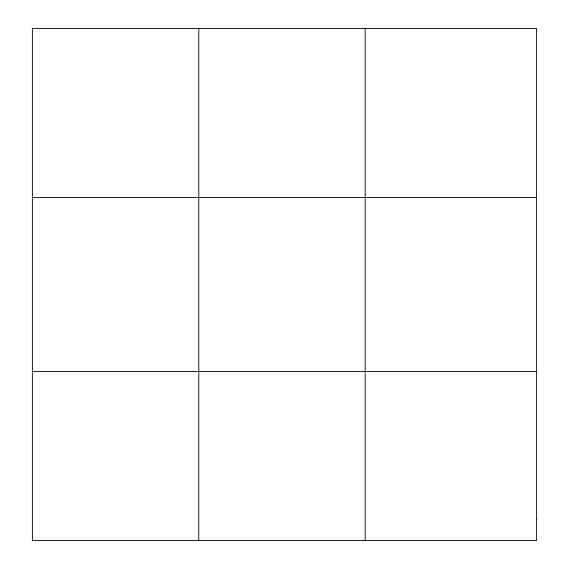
<?xml version="1.0" encoding="UTF-8"?>
<svg xmlns="http://www.w3.org/2000/svg" width="569" height="569" viewBox="0 0 569 569"><rect width="100%" height="100%" fill="white"/><g stroke="black" fill="none" stroke-linecap="round" stroke-linejoin="round"><path stroke-width="0.85" d="M198.78 540.55L198.78 28.45M365.177 540.55L365.177 28.45M32.383 197.443L536.617 197.443M32.383 371.557L536.617 371.557M536.617 519.426L536.617 540.55L32.383 540.55L32.383 28.45L536.617 28.45L536.617 519.426"/></g></svg>
